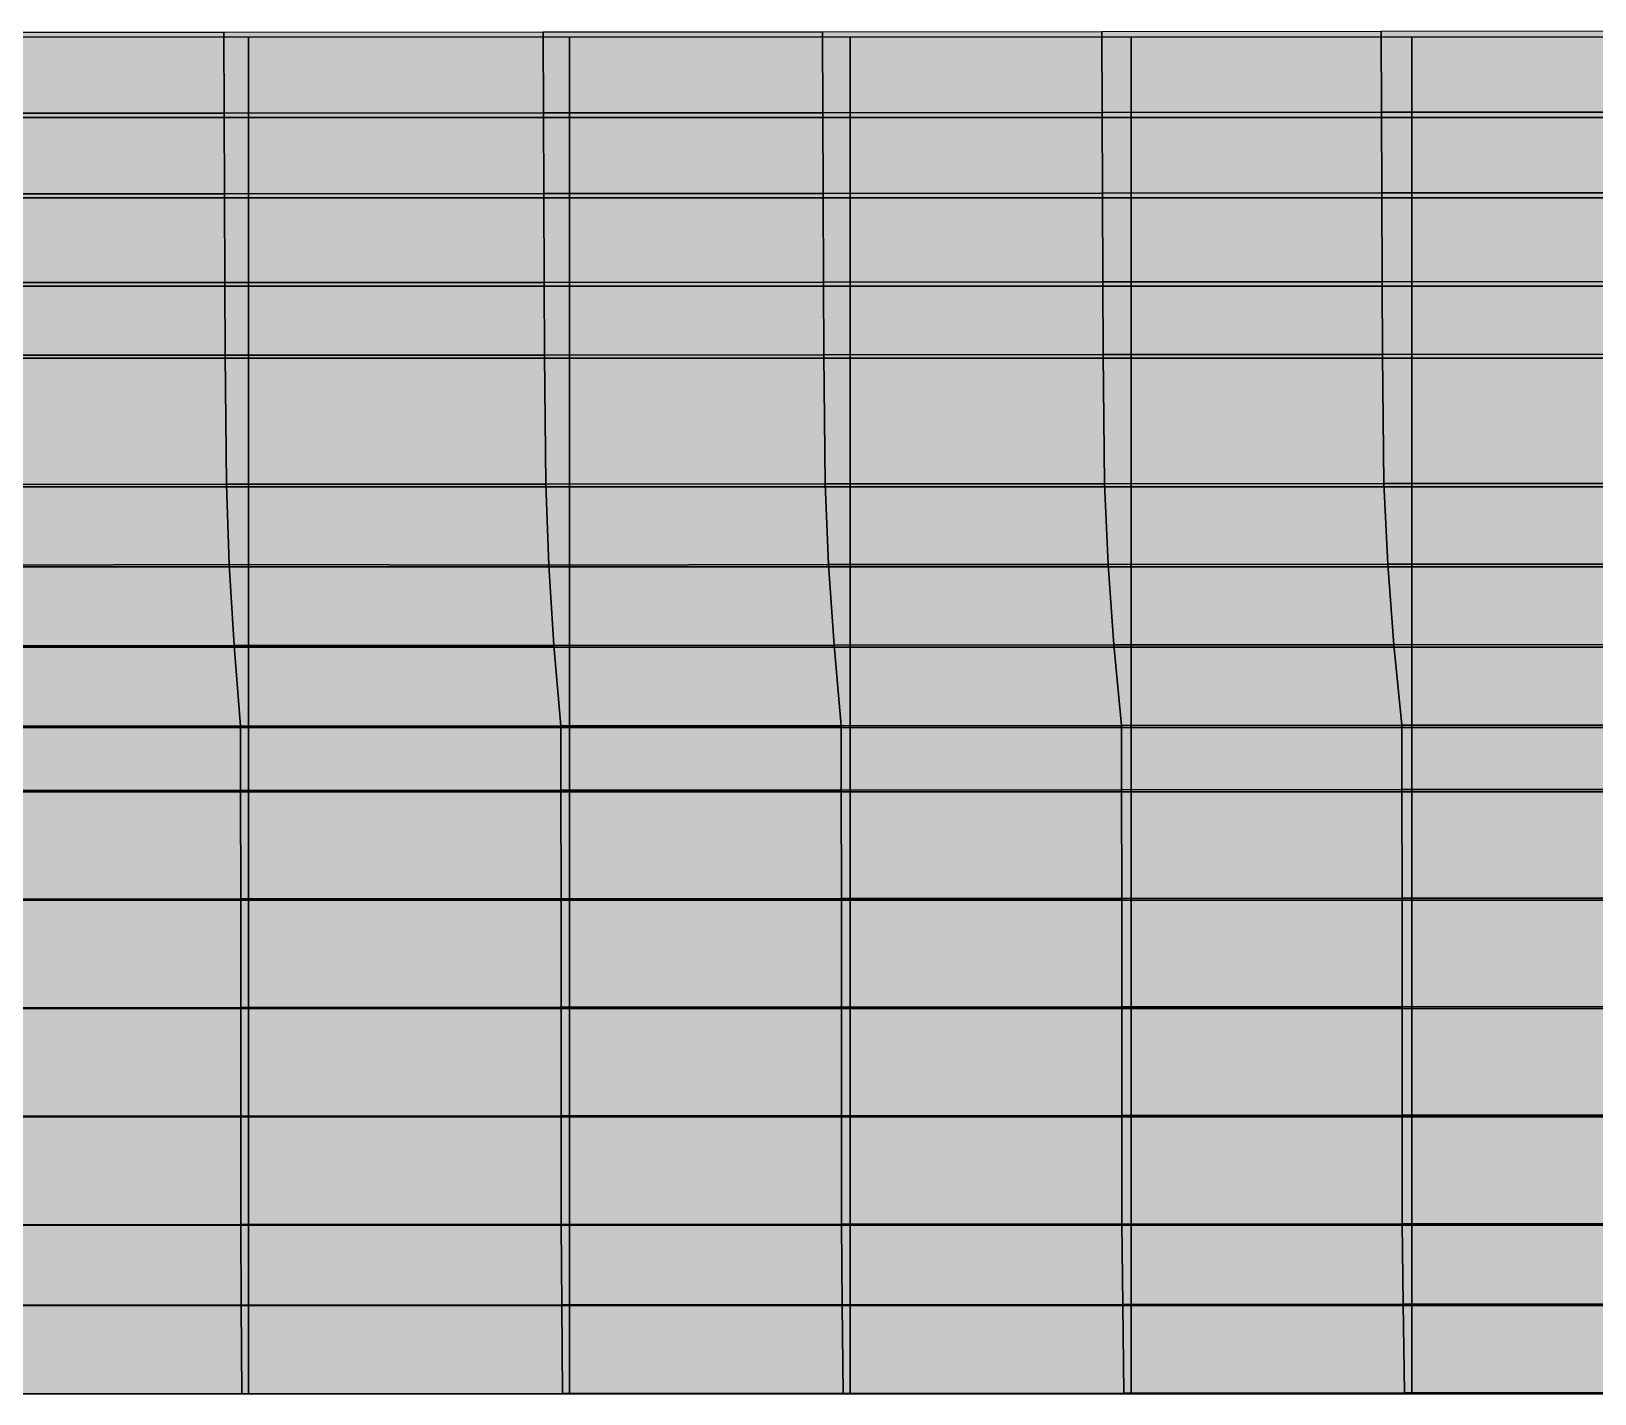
# Model space of a CAD drawing. Header units: inches. Extents: x -100 to 100, y -42 to 41.
# Drawn here: x -80.7 to -61.22, y -41.4 to -24.43 of the extents above; entities that cross this region are included whole.
import ezdxf

# ---------------------------------------------------------------- set-up
doc = ezdxf.new("R2010")
doc.units = ezdxf.units.IN
doc.header["$MEASUREMENT"] = 0
for name, color, linetype in [('Mesh-Ac1①', 7, 'Continuous'), ('Mesh-Acs', 7, 'Continuous'), ('Mesh-Ag1', 7, 'Continuous'), ('Mesh-Dc1', 7, 'Continuous'), ('Mesh-Dg1', 7, 'Continuous'), ('Mesh-Ds1', 7, 'Continuous'), ('Undeformed Mesh-Ac1①', 7, 'Continuous'), ('Undeformed Mesh-Acs', 7, 'Continuous'), ('Undeformed Mesh-Ag1', 7, 'Continuous'), ('Undeformed Mesh-Dc1', 7, 'Continuous'), ('Undeformed Mesh-Dg1', 7, 'Continuous'), ('Undeformed Mesh-Ds1', 7, 'Continuous')]:
    doc.layers.add(name, color=color, linetype=linetype)

msp = doc.modelspace()

# ---------------------------------------------------------------- linework, layer by layer
at = {"color": 7, "true_color": 0xffffff, "transparency": 33554687}
for points in [[(-78.3044, -24.43988), (-82.2817, -24.43906), (-82.2795, -25.44452)], [(-78.3044, -24.43988), (-82.2795, -25.44452), (-78.3019, -25.44568)], [(-74.3261, -24.43823), (-78.3044, -24.43988), (-78.3019, -25.44568)], [(-74.3261, -24.43823), (-78.3019, -25.44568), (-74.3238, -25.44335)], [(-70.845, -24.43531), (-74.3261, -24.43823), (-74.3238, -25.44335)], [(-70.845, -24.43531), (-74.3238, -25.44335), (-70.8418, -25.44071)], [(-67.3631, -24.43219), (-70.845, -24.43531), (-70.8418, -25.44071)], [(-67.3631, -24.43219), (-70.8418, -25.44071), (-67.3608, -25.43739)], [(-63.8831, -24.42899), (-67.3631, -24.43219), (-67.3608, -25.43739)], [(-63.8831, -24.42899), (-67.3608, -25.43739), (-63.8796, -25.43487)], [(-60.4032, -24.4258), (-63.8831, -24.42899), (-63.8796, -25.43487)], [(-60.4032, -24.4258), (-63.8796, -25.43487), (-60.4008, -25.43171)], [(-82.2795, -25.44452), (-82.2753, -26.45047), (-78.2984, -26.45111)], [(-82.2795, -25.44452), (-78.2984, -26.45111), (-78.3019, -25.44568)], [(-78.2984, -26.45111), (-74.3238, -25.44335), (-78.3019, -25.44568)], [(-78.2984, -26.45111), (-74.3199, -26.44876), (-74.3238, -25.44335)], [(-74.3199, -26.44876), (-70.8418, -25.44071), (-74.3238, -25.44335)], [(-74.3199, -26.44876), (-70.8387, -26.44581), (-70.8418, -25.44071)], [(-70.8387, -26.44581), (-67.3608, -25.43739), (-70.8418, -25.44071)], [(-70.8387, -26.44581), (-67.3569, -26.44291), (-67.3608, -25.43739)], [(-67.3569, -26.44291), (-63.8796, -25.43487), (-67.3608, -25.43739)], [(-67.3569, -26.44291), (-63.8767, -26.44039), (-63.8796, -25.43487)], [(-63.8767, -26.44039), (-60.4008, -25.43171), (-63.8796, -25.43487)], [(-63.8767, -26.44039), (-60.3965, -26.4379), (-60.4008, -25.43171)], [(-82.2753, -26.45047), (-82.2698, -27.55725), (-78.293, -27.55705)], [(-82.2753, -26.45047), (-78.293, -27.55705), (-78.2984, -26.45111)], [(-78.2984, -26.45111), (-74.3145, -27.55461), (-74.3199, -26.44876)], [(-78.2984, -26.45111), (-78.293, -27.55705), (-74.3145, -27.55461)], [(-74.3145, -27.55461), (-70.8387, -26.44581), (-74.3199, -26.44876)], [(-74.3145, -27.55461), (-70.8331, -27.55171), (-70.8387, -26.44581)], [(-70.8331, -27.55171), (-67.3569, -26.44291), (-70.8387, -26.44581)], [(-70.8331, -27.55171), (-67.3524, -27.54882), (-67.3569, -26.44291)], [(-67.3524, -27.54882), (-63.8767, -26.44039), (-67.3569, -26.44291)], [(-67.3524, -27.54882), (-63.8715, -27.54672), (-63.8767, -26.44039)], [(-63.8715, -27.54672), (-60.3965, -26.4379), (-63.8767, -26.44039)], [(-63.8715, -27.54672), (-60.3919, -27.5442), (-60.3965, -26.4379)], [(-82.2698, -27.55725), (-78.2868, -28.46168), (-78.293, -27.55705)], [(-82.2698, -27.55725), (-82.2641, -28.46295), (-78.2868, -28.46168)], [(-78.293, -27.55705), (-74.3082, -28.45963), (-74.3145, -27.55461)], [(-78.293, -27.55705), (-78.2868, -28.46168), (-74.3082, -28.45963)], [(-74.3082, -28.45963), (-70.8331, -27.55171), (-74.3145, -27.55461)], [(-74.3082, -28.45963), (-70.8274, -28.45641), (-70.8331, -27.55171)], [(-70.8274, -28.45641), (-67.3524, -27.54882), (-70.8331, -27.55171)], [(-70.8274, -28.45641), (-67.3463, -28.45395), (-67.3524, -27.54882)], [(-67.3463, -28.45395), (-63.8715, -27.54672), (-67.3524, -27.54882)], [(-67.3463, -28.45395), (-63.8662, -28.45161), (-63.8715, -27.54672)], [(-63.8662, -28.45161), (-60.3919, -27.5442), (-63.8715, -27.54672)], [(-63.8662, -28.45161), (-60.3858, -28.44959), (-60.3919, -27.5442)], [(-82.2641, -28.46295), (-78.2704, -30.07024), (-78.2868, -28.46168)], [(-82.2641, -28.46295), (-82.2476, -30.07256), (-78.2704, -30.07024)], [(-74.3082, -28.45963), (-78.2868, -28.46168), (-78.2704, -30.07024)], [(-74.3082, -28.45963), (-78.2704, -30.07024), (-74.2919, -30.06822)], [(-70.8274, -28.45641), (-74.3082, -28.45963), (-74.2919, -30.06822)], [(-70.8274, -28.45641), (-74.2919, -30.06822), (-70.8108, -30.06524)], [(-67.3463, -28.45395), (-70.8274, -28.45641), (-70.8108, -30.06524)], [(-67.3463, -28.45395), (-70.8108, -30.06524), (-67.3304, -30.06274)], [(-63.8662, -28.45161), (-67.3463, -28.45395), (-67.3304, -30.06274)], [(-63.8662, -28.45161), (-67.3304, -30.06274), (-63.85, -30.06085)], [(-60.3858, -28.44959), (-63.8662, -28.45161), (-63.85, -30.06085)], [(-60.3858, -28.44959), (-63.85, -30.06085), (-60.3703, -30.05858)], [(-82.2476, -30.07256), (-78.2408, -31.07088), (-78.2704, -30.07024)], [(-82.2476, -30.07256), (-82.2231, -31.08201), (-78.2408, -31.07088)], [(-78.2408, -31.07088), (-74.2919, -30.06822), (-78.2704, -30.07024)], [(-78.2408, -31.07088), (-74.2555, -31.07663), (-74.2919, -30.06822)], [(-74.2555, -31.07663), (-70.8108, -30.06524), (-74.2919, -30.06822)], [(-74.2555, -31.07663), (-70.7728, -31.0672), (-70.8108, -30.06524)], [(-70.7728, -31.0672), (-67.3304, -30.06274), (-70.8108, -30.06524)], [(-70.7728, -31.0672), (-67.2869, -31.0704), (-67.3304, -30.06274)], [(-67.2869, -31.0704), (-63.85, -30.06085), (-67.3304, -30.06274)], [(-67.2869, -31.0704), (-63.8029, -31.06331), (-63.85, -30.06085)], [(-63.8029, -31.06331), (-60.3703, -30.05858), (-63.85, -30.06085)], [(-63.8029, -31.06331), (-60.3161, -31.0657), (-60.3703, -30.05858)], [(-78.2408, -31.07088), (-82.2231, -31.08201), (-82.1639, -32.08229)], [(-78.2408, -31.07088), (-82.1639, -32.08229), (-78.1756, -32.07793)], [(-74.2555, -31.07663), (-78.2408, -31.07088), (-78.1756, -32.07793)], [(-74.2555, -31.07663), (-78.1756, -32.07793), (-74.1915, -32.07723)], [(-70.7728, -31.0672), (-74.2555, -31.07663), (-74.1915, -32.07723)], [(-70.7728, -31.0672), (-74.1915, -32.07723), (-70.7008, -32.07416)], [(-67.2869, -31.0704), (-70.7728, -31.0672), (-70.7008, -32.07416)], [(-67.2869, -31.0704), (-70.7008, -32.07416), (-67.2144, -32.07133)], [(-63.8029, -31.06331), (-67.2869, -31.0704), (-67.2144, -32.07133)], [(-63.8029, -31.06331), (-67.2144, -32.07133), (-63.7248, -32.06988)], [(-60.3161, -31.0657), (-63.8029, -31.06331), (-63.7248, -32.06988)], [(-60.3161, -31.0657), (-63.7248, -32.06988), (-60.2369, -32.06636)], [(-82.1639, -32.08229), (-78.09652, -33.08203), (-78.1756, -32.07793)], [(-82.1639, -32.08229), (-82.08764, -33.08331), (-78.09652, -33.08203)], [(-78.1756, -32.07793), (-74.1042, -33.07902), (-74.1915, -32.07723)], [(-78.1756, -32.07793), (-78.09652, -33.08203), (-74.1042, -33.07902)], [(-74.1915, -32.07723), (-70.6115, -33.07707), (-70.7008, -32.07416)], [(-74.1915, -32.07723), (-74.1042, -33.07902), (-70.6115, -33.07707)], [(-70.7008, -32.07416), (-67.1181, -33.07421), (-67.2144, -32.07133)], [(-70.7008, -32.07416), (-70.6115, -33.07707), (-67.1181, -33.07421)], [(-67.2144, -32.07133), (-63.6252, -33.07197), (-63.7248, -32.06988)], [(-67.2144, -32.07133), (-67.1181, -33.07421), (-63.6252, -33.07197)], [(-63.6252, -33.07197), (-60.2369, -32.06636), (-63.7248, -32.06988)], [(-63.6252, -33.07197), (-60.1318, -33.06963), (-60.2369, -32.06636)], [(-82.08764, -33.08331), (-82.08786, -33.88547), (-78.09608, -33.88329)], [(-82.08764, -33.08331), (-78.09608, -33.88329), (-78.09652, -33.08203)], [(-78.09652, -33.08203), (-74.1041, -33.88088), (-74.1042, -33.07902)], [(-78.09652, -33.08203), (-78.09608, -33.88329), (-74.1041, -33.88088)], [(-74.1041, -33.88088), (-70.6115, -33.07707), (-74.1042, -33.07902)], [(-74.1041, -33.88088), (-70.611, -33.87846), (-70.6115, -33.07707)], [(-70.611, -33.87846), (-67.1181, -33.07421), (-70.6115, -33.07707)], [(-70.611, -33.87846), (-67.1179, -33.87592), (-67.1181, -33.07421)], [(-67.1179, -33.87592), (-63.6252, -33.07197), (-67.1181, -33.07421)], [(-67.1179, -33.87592), (-63.6248, -33.87344), (-63.6252, -33.07197)], [(-63.6248, -33.87344), (-60.1318, -33.06963), (-63.6252, -33.07197)], [(-63.6248, -33.87344), (-60.1317, -33.87126), (-60.1318, -33.06963)], [(-82.08786, -33.88547), (-78.09545, -35.23597), (-78.09608, -33.88329)], [(-82.08786, -33.88547), (-82.08742, -35.2382), (-78.09545, -35.23597)], [(-78.09608, -33.88329), (-74.1034, -35.2335), (-74.1041, -33.88088)], [(-78.09608, -33.88329), (-78.09545, -35.23597), (-74.1034, -35.2335)], [(-74.1034, -35.2335), (-70.611, -33.87846), (-74.1041, -33.88088)], [(-74.1034, -35.2335), (-70.6102, -35.23107), (-70.611, -33.87846)], [(-70.6102, -35.23107), (-67.1179, -33.87592), (-70.611, -33.87846)], [(-70.6102, -35.23107), (-67.1171, -35.22856), (-67.1179, -33.87592)], [(-67.1179, -33.87592), (-63.624, -35.22608), (-63.6248, -33.87344)], [(-67.1179, -33.87592), (-67.1171, -35.22856), (-63.624, -35.22608)], [(-63.624, -35.22608), (-60.1317, -33.87126), (-63.6248, -33.87344)], [(-63.624, -35.22608), (-60.1311, -35.22396), (-60.1317, -33.87126)], [(-82.08742, -35.2382), (-78.09491, -36.58864), (-78.09545, -35.23597)], [(-82.08742, -35.2382), (-82.08695, -36.590849), (-78.09491, -36.58864)], [(-78.09545, -35.23597), (-74.1027, -36.58605), (-74.1034, -35.2335)], [(-78.09545, -35.23597), (-78.09491, -36.58864), (-74.1027, -36.58605)], [(-74.1027, -36.58605), (-70.6102, -35.23107), (-74.1034, -35.2335)], [(-74.1027, -36.58605), (-70.6094, -36.58369), (-70.6102, -35.23107)], [(-70.6094, -36.58369), (-67.1171, -35.22856), (-70.6102, -35.23107)], [(-70.6094, -36.58369), (-67.1162, -36.58116), (-67.1171, -35.22856)], [(-67.1162, -36.58116), (-63.624, -35.22608), (-67.1171, -35.22856)], [(-67.1162, -36.58116), (-63.6232, -36.57877), (-63.624, -35.22608)], [(-63.6232, -36.57877), (-60.1311, -35.22396), (-63.624, -35.22608)], [(-63.6232, -36.57877), (-60.1304, -36.57672), (-60.1311, -35.22396)], [(-82.08695, -36.590849), (-78.09434, -37.941195), (-78.09491, -36.58864)], [(-82.08695, -36.590849), (-82.08655, -37.943538), (-78.09434, -37.941195)], [(-78.09434, -37.941195), (-74.1027, -36.58605), (-78.09491, -36.58864)], [(-78.09434, -37.941195), (-74.102, -37.93863), (-74.1027, -36.58605)], [(-74.102, -37.93863), (-70.6094, -36.58369), (-74.1027, -36.58605)], [(-74.102, -37.93863), (-70.6087, -37.93622), (-70.6094, -36.58369)], [(-70.6087, -37.93622), (-67.1162, -36.58116), (-70.6094, -36.58369)], [(-70.6087, -37.93622), (-67.1154, -37.93378), (-67.1162, -36.58116)], [(-67.1154, -37.93378), (-63.6232, -36.57877), (-67.1162, -36.58116)], [(-67.1154, -37.93378), (-63.6224, -37.93146), (-63.6232, -36.57877)], [(-63.6224, -37.93146), (-60.1304, -36.57672), (-63.6232, -36.57877)], [(-63.6224, -37.93146), (-60.1298, -37.92958), (-60.1304, -36.57672)], [(-82.08655, -37.943538), (-78.09373, -39.29376), (-78.09434, -37.941195)], [(-82.08655, -37.943538), (-82.08613, -39.296093), (-78.09373, -39.29376)], [(-78.09434, -37.941195), (-74.1013, -39.291123), (-74.102, -37.93863)], [(-78.09434, -37.941195), (-78.09373, -39.29376), (-74.1013, -39.291123)], [(-70.6087, -37.93622), (-74.102, -37.93863), (-74.1013, -39.291123)], [(-70.6087, -37.93622), (-74.1013, -39.291123), (-70.6079, -39.28875)], [(-67.1154, -37.93378), (-70.6087, -37.93622), (-70.6079, -39.28875)], [(-67.1154, -37.93378), (-70.6079, -39.28875), (-67.1146, -39.28637)], [(-63.6224, -37.93146), (-67.1154, -37.93378), (-67.1146, -39.28637)], [(-63.6224, -37.93146), (-67.1146, -39.28637), (-63.6216, -39.28421)], [(-60.1298, -37.92958), (-63.6224, -37.93146), (-63.6216, -39.28421)], [(-60.1298, -37.92958), (-63.6216, -39.28421), (-60.1292, -39.2825)], [(-82.08613, -39.296093), (-78.08806, -40.295928), (-78.09373, -39.29376)], [(-82.08613, -39.296093), (-82.0812, -40.297528), (-78.08806, -40.295928)], [(-78.09373, -39.29376), (-74.09425, -40.292387), (-74.1013, -39.291123)], [(-78.09373, -39.29376), (-78.08806, -40.295928), (-74.09425, -40.292387)], [(-70.6079, -39.28875), (-74.1013, -39.291123), (-74.09425, -40.292387)], [(-70.6079, -39.28875), (-74.09425, -40.292387), (-70.59887, -40.290666)], [(-70.6079, -39.28875), (-67.1039, -40.28779), (-67.1146, -39.28637)], [(-70.6079, -39.28875), (-70.59887, -40.290666), (-67.1039, -40.28779)], [(-67.1146, -39.28637), (-63.6081, -40.28598), (-63.6216, -39.28421)], [(-67.1146, -39.28637), (-67.1039, -40.28779), (-63.6081, -40.28598)], [(-60.1292, -39.2825), (-63.6216, -39.28421), (-63.6081, -40.28598)], [(-60.1292, -39.2825), (-63.6081, -40.28598), (-60.1127, -40.2842)], [(-82.0812, -40.297528), (-78.08298, -41.396733), (-78.08806, -40.295928)], [(-82.0812, -40.297528), (-82.07792, -41.399987), (-78.08298, -41.396733)], [(-78.08806, -40.295928), (-74.08625, -41.394172), (-74.09425, -40.292387)], [(-78.08806, -40.295928), (-78.08298, -41.396733), (-74.08625, -41.394172)], [(-74.08625, -41.394172), (-70.59887, -40.290666), (-74.09425, -40.292387)], [(-74.08625, -41.394172), (-70.58976, -41.391423), (-70.59887, -40.290666)], [(-70.58976, -41.391423), (-67.1039, -40.28779), (-70.59887, -40.290666)], [(-70.58976, -41.391423), (-67.09069, -41.38889), (-67.1039, -40.28779)], [(-67.09069, -41.38889), (-63.6081, -40.28598), (-67.1039, -40.28779)], [(-67.09069, -41.38889), (-63.59234, -41.38671), (-63.6081, -40.28598)], [(-63.59234, -41.38671), (-60.1127, -40.2842), (-63.6081, -40.28598)], [(-63.59234, -41.38671), (-60.0922, -41.38487), (-60.1127, -40.2842)]]:
    msp.add_solid(points, dxfattribs=at)
at = {"layer": 'Mesh-Ac1①', "color": 18, "true_color": 0x000000, "transparency": 33554559}
for p, q in [((-78.3044, -24.43988), (-82.2817, -24.43906)), ((-74.3261, -24.43823), (-78.3044, -24.43988)), ((-78.3019, -25.44568), (-78.3044, -24.43988)), ((-78.3044, -24.43988), (-78.3019, -25.44568)), ((-70.845, -24.43531), (-74.3261, -24.43823)), ((-74.3238, -25.44335), (-74.3261, -24.43823)), ((-74.3261, -24.43823), (-74.3238, -25.44335)), ((-67.3631, -24.43219), (-70.845, -24.43531)), ((-70.8418, -25.44071), (-70.845, -24.43531)), ((-70.845, -24.43531), (-70.8418, -25.44071)), ((-63.8831, -24.42899), (-67.3631, -24.43219)), ((-67.3608, -25.43739), (-67.3631, -24.43219)), ((-67.3631, -24.43219), (-67.3608, -25.43739)), ((-60.4032, -24.4258), (-63.8831, -24.42899)), ((-63.8796, -25.43487), (-63.8831, -24.42899)), ((-63.8831, -24.42899), (-63.8796, -25.43487)), ((-78.3019, -25.44568), (-82.2795, -25.44452)), ((-82.2795, -25.44452), (-78.3019, -25.44568)), ((-74.3238, -25.44335), (-78.3019, -25.44568)), ((-78.3019, -25.44568), (-74.3238, -25.44335)), ((-78.2984, -26.45111), (-78.3019, -25.44568)), ((-78.3019, -25.44568), (-78.2984, -26.45111)), ((-74.3238, -25.44335), (-70.8418, -25.44071)), ((-70.8418, -25.44071), (-74.3238, -25.44335)), ((-74.3199, -26.44876), (-74.3238, -25.44335)), ((-74.3238, -25.44335), (-74.3199, -26.44876)), ((-67.3608, -25.43739), (-70.8418, -25.44071)), ((-70.8418, -25.44071), (-67.3608, -25.43739)), ((-70.8387, -26.44581), (-70.8418, -25.44071)), ((-70.8418, -25.44071), (-70.8387, -26.44581)), ((-63.8796, -25.43487), (-67.3608, -25.43739)), ((-67.3608, -25.43739), (-63.8796, -25.43487)), ((-67.3569, -26.44291), (-67.3608, -25.43739)), ((-67.3608, -25.43739), (-67.3569, -26.44291)), ((-60.4008, -25.43171), (-63.8796, -25.43487)), ((-63.8796, -25.43487), (-60.4008, -25.43171)), ((-63.8767, -26.44039), (-63.8796, -25.43487)), ((-63.8796, -25.43487), (-63.8767, -26.44039)), ((-78.2984, -26.45111), (-82.2753, -26.45047)), ((-82.2753, -26.45047), (-78.2984, -26.45111)), ((-74.3199, -26.44876), (-78.2984, -26.45111)), ((-78.2984, -26.45111), (-74.3199, -26.44876)), ((-78.293, -27.55705), (-78.2984, -26.45111)), ((-78.2984, -26.45111), (-78.293, -27.55705)), ((-70.8387, -26.44581), (-74.3199, -26.44876)), ((-74.3199, -26.44876), (-70.8387, -26.44581)), ((-74.3145, -27.55461), (-74.3199, -26.44876)), ((-74.3199, -26.44876), (-74.3145, -27.55461)), ((-67.3569, -26.44291), (-70.8387, -26.44581)), ((-70.8387, -26.44581), (-67.3569, -26.44291)), ((-70.8331, -27.55171), (-70.8387, -26.44581)), ((-70.8387, -26.44581), (-70.8331, -27.55171)), ((-63.8767, -26.44039), (-67.3569, -26.44291)), ((-67.3569, -26.44291), (-63.8767, -26.44039)), ((-67.3524, -27.54882), (-67.3569, -26.44291)), ((-67.3569, -26.44291), (-67.3524, -27.54882)), ((-60.3965, -26.4379), (-63.8767, -26.44039)), ((-63.8767, -26.44039), (-60.3965, -26.4379)), ((-63.8715, -27.54672), (-63.8767, -26.44039)), ((-63.8767, -26.44039), (-63.8715, -27.54672)), ((-82.2698, -27.55725), (-78.293, -27.55705)), ((-78.293, -27.55705), (-82.2698, -27.55725)), ((-74.3145, -27.55461), (-78.293, -27.55705)), ((-78.293, -27.55705), (-74.3145, -27.55461)), ((-78.2868, -28.46168), (-78.293, -27.55705)), ((-78.293, -27.55705), (-78.2868, -28.46168)), ((-70.8331, -27.55171), (-74.3145, -27.55461)), ((-74.3145, -27.55461), (-70.8331, -27.55171)), ((-74.3082, -28.45963), (-74.3145, -27.55461)), ((-74.3145, -27.55461), (-74.3082, -28.45963)), ((-67.3524, -27.54882), (-70.8331, -27.55171)), ((-70.8331, -27.55171), (-67.3524, -27.54882)), ((-70.8274, -28.45641), (-70.8331, -27.55171)), ((-70.8331, -27.55171), (-70.8274, -28.45641)), ((-63.8715, -27.54672), (-67.3524, -27.54882)), ((-67.3524, -27.54882), (-63.8715, -27.54672)), ((-67.3463, -28.45395), (-67.3524, -27.54882)), ((-67.3524, -27.54882), (-67.3463, -28.45395)), ((-60.3919, -27.5442), (-63.8715, -27.54672)), ((-63.8715, -27.54672), (-60.3919, -27.5442)), ((-63.8662, -28.45161), (-63.8715, -27.54672)), ((-63.8715, -27.54672), (-63.8662, -28.45161)), ((-78.2868, -28.46168), (-82.2641, -28.46295)), ((-82.2641, -28.46295), (-78.2868, -28.46168)), ((-74.3082, -28.45963), (-78.2868, -28.46168)), ((-78.2868, -28.46168), (-74.3082, -28.45963)), ((-78.2704, -30.07024), (-78.2868, -28.46168)), ((-78.2868, -28.46168), (-78.2704, -30.07024)), ((-70.8274, -28.45641), (-74.3082, -28.45963)), ((-74.3082, -28.45963), (-70.8274, -28.45641)), ((-74.2919, -30.06822), (-74.3082, -28.45963)), ((-74.3082, -28.45963), (-74.2919, -30.06822)), ((-67.3463, -28.45395), (-70.8274, -28.45641)), ((-70.8274, -28.45641), (-67.3463, -28.45395)), ((-70.8108, -30.06524), (-70.8274, -28.45641)), ((-70.8274, -28.45641), (-70.8108, -30.06524)), ((-63.8662, -28.45161), (-67.3463, -28.45395)), ((-67.3463, -28.45395), (-63.8662, -28.45161)), ((-67.3304, -30.06274), (-67.3463, -28.45395)), ((-67.3463, -28.45395), (-67.3304, -30.06274)), ((-60.3858, -28.44959), (-63.8662, -28.45161)), ((-63.8662, -28.45161), (-60.3858, -28.44959)), ((-63.85, -30.06085), (-63.8662, -28.45161)), ((-63.8662, -28.45161), (-63.85, -30.06085)), ((-82.2476, -30.07256), (-78.2704, -30.07024)), ((-78.2704, -30.07024), (-74.2919, -30.06822)), ((-74.2919, -30.06822), (-70.8108, -30.06524)), ((-70.8108, -30.06524), (-67.3304, -30.06274)), ((-67.3304, -30.06274), (-63.85, -30.06085)), ((-63.85, -30.06085), (-60.3703, -30.05858))]:
    msp.add_line(p, q, dxfattribs=at)
at = {"layer": 'Mesh-Acs', "color": 18, "true_color": 0x000000, "transparency": 33554559}
for p, q in [((-78.2704, -30.07024), (-82.2476, -30.07256)), ((-74.2919, -30.06822), (-78.2704, -30.07024)), ((-78.2408, -31.07088), (-78.2704, -30.07024)), ((-78.2704, -30.07024), (-78.2408, -31.07088)), ((-70.8108, -30.06524), (-74.2919, -30.06822)), ((-74.2555, -31.07663), (-74.2919, -30.06822)), ((-74.2919, -30.06822), (-74.2555, -31.07663)), ((-67.3304, -30.06274), (-70.8108, -30.06524)), ((-70.7728, -31.0672), (-70.8108, -30.06524)), ((-70.8108, -30.06524), (-70.7728, -31.0672)), ((-63.85, -30.06085), (-67.3304, -30.06274)), ((-67.2869, -31.0704), (-67.3304, -30.06274)), ((-67.3304, -30.06274), (-67.2869, -31.0704)), ((-60.3703, -30.05858), (-63.85, -30.06085)), ((-63.8029, -31.06331), (-63.85, -30.06085)), ((-63.85, -30.06085), (-63.8029, -31.06331)), ((-78.2408, -31.07088), (-82.2231, -31.08201)), ((-82.2231, -31.08201), (-78.2408, -31.07088)), ((-78.1756, -32.07793), (-78.2408, -31.07088)), ((-74.2555, -31.07663), (-78.2408, -31.07088)), ((-78.2408, -31.07088), (-78.1756, -32.07793)), ((-78.2408, -31.07088), (-74.2555, -31.07663)), ((-70.7728, -31.0672), (-74.2555, -31.07663)), ((-74.2555, -31.07663), (-70.7728, -31.0672)), ((-74.1915, -32.07723), (-74.2555, -31.07663)), ((-74.2555, -31.07663), (-74.1915, -32.07723)), ((-70.7008, -32.07416), (-70.7728, -31.0672)), ((-67.2869, -31.0704), (-70.7728, -31.0672)), ((-70.7728, -31.0672), (-70.7008, -32.07416)), ((-70.7728, -31.0672), (-67.2869, -31.0704)), ((-63.8029, -31.06331), (-67.2869, -31.0704)), ((-67.2869, -31.0704), (-63.8029, -31.06331)), ((-67.2144, -32.07133), (-67.2869, -31.0704)), ((-67.2869, -31.0704), (-67.2144, -32.07133)), ((-63.7248, -32.06988), (-63.8029, -31.06331)), ((-63.8029, -31.06331), (-60.3161, -31.0657)), ((-60.3161, -31.0657), (-63.8029, -31.06331)), ((-63.8029, -31.06331), (-63.7248, -32.06988)), ((-78.1756, -32.07793), (-82.1639, -32.08229)), ((-82.1639, -32.08229), (-78.1756, -32.07793)), ((-74.1915, -32.07723), (-78.1756, -32.07793)), ((-78.1756, -32.07793), (-74.1915, -32.07723)), ((-78.09652, -33.08203), (-78.1756, -32.07793)), ((-78.1756, -32.07793), (-78.09652, -33.08203)), ((-70.7008, -32.07416), (-74.1915, -32.07723)), ((-74.1915, -32.07723), (-70.7008, -32.07416)), ((-74.1042, -33.07902), (-74.1915, -32.07723)), ((-74.1915, -32.07723), (-74.1042, -33.07902)), ((-67.2144, -32.07133), (-70.7008, -32.07416)), ((-70.7008, -32.07416), (-67.2144, -32.07133)), ((-70.6115, -33.07707), (-70.7008, -32.07416)), ((-70.7008, -32.07416), (-70.6115, -33.07707)), ((-63.7248, -32.06988), (-67.2144, -32.07133)), ((-67.2144, -32.07133), (-63.7248, -32.06988)), ((-67.1181, -33.07421), (-67.2144, -32.07133)), ((-67.2144, -32.07133), (-67.1181, -33.07421)), ((-60.2369, -32.06636), (-63.7248, -32.06988)), ((-63.7248, -32.06988), (-60.2369, -32.06636)), ((-63.6252, -33.07197), (-63.7248, -32.06988)), ((-63.7248, -32.06988), (-63.6252, -33.07197)), ((-82.08764, -33.08331), (-78.09652, -33.08203)), ((-78.09652, -33.08203), (-74.1042, -33.07902)), ((-74.1042, -33.07902), (-70.6115, -33.07707)), ((-70.6115, -33.07707), (-67.1181, -33.07421)), ((-67.1181, -33.07421), (-63.6252, -33.07197)), ((-63.6252, -33.07197), (-60.1318, -33.06963))]:
    msp.add_line(p, q, dxfattribs=at)
at = {"layer": 'Mesh-Ag1', "color": 18, "true_color": 0x000000, "transparency": 33554559}
for p, q in [((-78.09652, -33.08203), (-82.08764, -33.08331)), ((-74.1042, -33.07902), (-78.09652, -33.08203)), ((-78.09608, -33.88329), (-78.09652, -33.08203)), ((-78.09652, -33.08203), (-78.09608, -33.88329)), ((-70.6115, -33.07707), (-74.1042, -33.07902)), ((-74.1041, -33.88088), (-74.1042, -33.07902)), ((-74.1042, -33.07902), (-74.1041, -33.88088)), ((-67.1181, -33.07421), (-70.6115, -33.07707)), ((-70.611, -33.87846), (-70.6115, -33.07707)), ((-70.6115, -33.07707), (-70.611, -33.87846)), ((-63.6252, -33.07197), (-67.1181, -33.07421)), ((-67.1179, -33.87592), (-67.1181, -33.07421)), ((-67.1181, -33.07421), (-67.1179, -33.87592)), ((-60.1318, -33.06963), (-63.6252, -33.07197)), ((-63.6248, -33.87344), (-63.6252, -33.07197)), ((-63.6252, -33.07197), (-63.6248, -33.87344)), ((-82.08786, -33.88547), (-78.09608, -33.88329)), ((-78.09608, -33.88329), (-74.1041, -33.88088)), ((-74.1041, -33.88088), (-70.611, -33.87846)), ((-70.611, -33.87846), (-67.1179, -33.87592)), ((-67.1179, -33.87592), (-63.6248, -33.87344)), ((-63.6248, -33.87344), (-60.1317, -33.87126))]:
    msp.add_line(p, q, dxfattribs=at)
at = {"layer": 'Mesh-Dc1', "color": 18, "true_color": 0x000000, "transparency": 33554559}
for p, q in [((-78.09608, -33.88329), (-82.08786, -33.88547)), ((-74.1041, -33.88088), (-78.09608, -33.88329)), ((-78.09545, -35.23597), (-78.09608, -33.88329)), ((-78.09608, -33.88329), (-78.09545, -35.23597)), ((-70.611, -33.87846), (-74.1041, -33.88088)), ((-74.1034, -35.2335), (-74.1041, -33.88088)), ((-74.1041, -33.88088), (-74.1034, -35.2335)), ((-67.1179, -33.87592), (-70.611, -33.87846)), ((-70.6102, -35.23107), (-70.611, -33.87846)), ((-70.611, -33.87846), (-70.6102, -35.23107)), ((-63.6248, -33.87344), (-67.1179, -33.87592)), ((-67.1171, -35.22856), (-67.1179, -33.87592)), ((-67.1179, -33.87592), (-67.1171, -35.22856)), ((-60.1317, -33.87126), (-63.6248, -33.87344)), ((-63.624, -35.22608), (-63.6248, -33.87344)), ((-63.6248, -33.87344), (-63.624, -35.22608)), ((-78.09545, -35.23597), (-82.08742, -35.2382)), ((-82.08742, -35.2382), (-78.09545, -35.23597)), ((-78.09545, -35.23597), (-74.1034, -35.2335)), ((-74.1034, -35.2335), (-78.09545, -35.23597)), ((-78.09491, -36.58864), (-78.09545, -35.23597)), ((-78.09545, -35.23597), (-78.09491, -36.58864)), ((-70.6102, -35.23107), (-74.1034, -35.2335)), ((-74.1034, -35.2335), (-70.6102, -35.23107)), ((-74.1027, -36.58605), (-74.1034, -35.2335)), ((-74.1034, -35.2335), (-74.1027, -36.58605)), ((-67.1171, -35.22856), (-70.6102, -35.23107)), ((-70.6102, -35.23107), (-67.1171, -35.22856)), ((-70.6094, -36.58369), (-70.6102, -35.23107)), ((-70.6102, -35.23107), (-70.6094, -36.58369)), ((-63.624, -35.22608), (-67.1171, -35.22856)), ((-67.1171, -35.22856), (-63.624, -35.22608)), ((-67.1162, -36.58116), (-67.1171, -35.22856)), ((-67.1171, -35.22856), (-67.1162, -36.58116)), ((-60.1311, -35.22396), (-63.624, -35.22608)), ((-63.624, -35.22608), (-60.1311, -35.22396)), ((-63.6232, -36.57877), (-63.624, -35.22608)), ((-63.624, -35.22608), (-63.6232, -36.57877)), ((-78.09491, -36.58864), (-82.08695, -36.590849)), ((-82.08695, -36.590849), (-78.09491, -36.58864)), ((-74.1027, -36.58605), (-78.09491, -36.58864)), ((-78.09491, -36.58864), (-74.1027, -36.58605)), ((-78.09434, -37.941195), (-78.09491, -36.58864)), ((-78.09491, -36.58864), (-78.09434, -37.941195)), ((-70.6094, -36.58369), (-74.1027, -36.58605)), ((-74.1027, -36.58605), (-70.6094, -36.58369)), ((-74.102, -37.93863), (-74.1027, -36.58605)), ((-74.1027, -36.58605), (-74.102, -37.93863)), ((-67.1162, -36.58116), (-70.6094, -36.58369)), ((-70.6094, -36.58369), (-67.1162, -36.58116)), ((-70.6087, -37.93622), (-70.6094, -36.58369)), ((-70.6094, -36.58369), (-70.6087, -37.93622)), ((-63.6232, -36.57877), (-67.1162, -36.58116)), ((-67.1162, -36.58116), (-63.6232, -36.57877)), ((-67.1154, -37.93378), (-67.1162, -36.58116)), ((-67.1162, -36.58116), (-67.1154, -37.93378)), ((-60.1304, -36.57672), (-63.6232, -36.57877)), ((-63.6232, -36.57877), (-60.1304, -36.57672)), ((-63.6224, -37.93146), (-63.6232, -36.57877)), ((-63.6232, -36.57877), (-63.6224, -37.93146)), ((-78.09434, -37.941195), (-82.08655, -37.943538)), ((-82.08655, -37.943538), (-78.09434, -37.941195)), ((-74.102, -37.93863), (-78.09434, -37.941195)), ((-78.09434, -37.941195), (-74.102, -37.93863)), ((-78.09373, -39.29376), (-78.09434, -37.941195)), ((-78.09434, -37.941195), (-78.09373, -39.29376)), ((-70.6087, -37.93622), (-74.102, -37.93863)), ((-74.102, -37.93863), (-70.6087, -37.93622)), ((-74.1013, -39.291123), (-74.102, -37.93863)), ((-74.102, -37.93863), (-74.1013, -39.291123)), ((-67.1154, -37.93378), (-70.6087, -37.93622)), ((-70.6087, -37.93622), (-67.1154, -37.93378)), ((-70.6079, -39.28875), (-70.6087, -37.93622)), ((-70.6087, -37.93622), (-70.6079, -39.28875)), ((-63.6224, -37.93146), (-67.1154, -37.93378)), ((-67.1154, -37.93378), (-63.6224, -37.93146)), ((-67.1146, -39.28637), (-67.1154, -37.93378)), ((-67.1154, -37.93378), (-67.1146, -39.28637)), ((-60.1298, -37.92958), (-63.6224, -37.93146)), ((-63.6224, -37.93146), (-60.1298, -37.92958)), ((-63.6216, -39.28421), (-63.6224, -37.93146)), ((-63.6224, -37.93146), (-63.6216, -39.28421)), ((-82.08613, -39.296093), (-78.09373, -39.29376)), ((-78.09373, -39.29376), (-74.1013, -39.291123)), ((-74.1013, -39.291123), (-70.6079, -39.28875)), ((-70.6079, -39.28875), (-67.1146, -39.28637)), ((-67.1146, -39.28637), (-63.6216, -39.28421)), ((-63.6216, -39.28421), (-60.1292, -39.2825))]:
    msp.add_line(p, q, dxfattribs=at)
at = {"layer": 'Mesh-Dg1', "color": 18, "true_color": 0x000000, "transparency": 33554559}
for p, q in [((-78.08806, -40.295928), (-82.0812, -40.297528)), ((-74.09425, -40.292387), (-78.08806, -40.295928)), ((-78.08298, -41.396733), (-78.08806, -40.295928)), ((-78.08806, -40.295928), (-78.08298, -41.396733)), ((-70.59887, -40.290666), (-74.09425, -40.292387)), ((-74.08625, -41.394172), (-74.09425, -40.292387)), ((-74.09425, -40.292387), (-74.08625, -41.394172)), ((-67.1039, -40.28779), (-70.59887, -40.290666)), ((-70.58976, -41.391423), (-70.59887, -40.290666)), ((-70.59887, -40.290666), (-70.58976, -41.391423)), ((-63.6081, -40.28598), (-67.1039, -40.28779)), ((-67.09069, -41.38889), (-67.1039, -40.28779)), ((-67.1039, -40.28779), (-67.09069, -41.38889)), ((-60.1127, -40.2842), (-63.6081, -40.28598)), ((-63.59234, -41.38671), (-63.6081, -40.28598)), ((-63.6081, -40.28598), (-63.59234, -41.38671)), ((-82.07792, -41.399987), (-78.08298, -41.396733)), ((-78.08298, -41.396733), (-74.08625, -41.394172)), ((-74.08625, -41.394172), (-70.58976, -41.391423)), ((-70.58976, -41.391423), (-67.09069, -41.38889)), ((-67.09069, -41.38889), (-63.59234, -41.38671)), ((-63.59234, -41.38671), (-60.0922, -41.38487))]:
    msp.add_line(p, q, dxfattribs=at)
at = {"layer": 'Mesh-Ds1', "color": 18, "true_color": 0x000000, "transparency": 33554559}
for p, q in [((-78.09373, -39.29376), (-82.08613, -39.296093)), ((-74.1013, -39.291123), (-78.09373, -39.29376)), ((-78.08806, -40.295928), (-78.09373, -39.29376)), ((-78.09373, -39.29376), (-78.08806, -40.295928)), ((-70.6079, -39.28875), (-74.1013, -39.291123)), ((-74.09425, -40.292387), (-74.1013, -39.291123)), ((-74.1013, -39.291123), (-74.09425, -40.292387)), ((-67.1146, -39.28637), (-70.6079, -39.28875)), ((-70.59887, -40.290666), (-70.6079, -39.28875)), ((-70.6079, -39.28875), (-70.59887, -40.290666)), ((-63.6216, -39.28421), (-67.1146, -39.28637)), ((-67.1039, -40.28779), (-67.1146, -39.28637)), ((-67.1146, -39.28637), (-67.1039, -40.28779)), ((-60.1292, -39.2825), (-63.6216, -39.28421)), ((-63.6081, -40.28598), (-63.6216, -39.28421)), ((-63.6216, -39.28421), (-63.6081, -40.28598)), ((-82.0812, -40.297528), (-78.08806, -40.295928)), ((-78.08806, -40.295928), (-74.09425, -40.292387)), ((-74.09425, -40.292387), (-70.59887, -40.290666)), ((-70.59887, -40.290666), (-67.1039, -40.28779)), ((-67.1039, -40.28779), (-63.6081, -40.28598)), ((-63.6081, -40.28598), (-60.1127, -40.2842))]:
    msp.add_line(p, q, dxfattribs=at)
at = {"layer": 'Undeformed Mesh-Ac1①', "color": 1, "true_color": 0xff0000, "transparency": 33554687}
for p, q in [((-78, -24.5), (-82, -24.5)), ((-78, -25.5), (-78, -24.5)), ((-74, -24.5), (-78, -24.5)), ((-78, -24.5), (-78, -25.5)), ((-74, -25.5), (-74, -24.5)), ((-70.5, -24.5), (-74, -24.5)), ((-74, -24.5), (-74, -25.5)), ((-70.5, -25.5), (-70.5, -24.5)), ((-67, -24.5), (-70.5, -24.5)), ((-70.5, -24.5), (-70.5, -25.5)), ((-67, -25.5), (-67, -24.5)), ((-63.5, -24.5), (-67, -24.5)), ((-67, -24.5), (-67, -25.5)), ((-63.5, -25.5), (-63.5, -24.5)), ((-60, -24.5), (-63.5, -24.5)), ((-63.5, -24.5), (-63.5, -25.5)), ((-78, -25.5), (-82, -25.5)), ((-82, -25.5), (-78, -25.5)), ((-78, -26.5), (-78, -25.5)), ((-74, -25.5), (-78, -25.5)), ((-78, -25.5), (-78, -26.5)), ((-78, -25.5), (-74, -25.5)), ((-74, -26.5), (-74, -25.5)), ((-74, -25.5), (-70.5, -25.5)), ((-70.5, -25.5), (-74, -25.5)), ((-74, -25.5), (-74, -26.5)), ((-70.5, -26.5), (-70.5, -25.5)), ((-67, -25.5), (-70.5, -25.5)), ((-70.5, -25.5), (-70.5, -26.5)), ((-70.5, -25.5), (-67, -25.5)), ((-67, -26.5), (-67, -25.5)), ((-63.5, -25.5), (-67, -25.5)), ((-67, -25.5), (-67, -26.5)), ((-67, -25.5), (-63.5, -25.5)), ((-63.5, -26.5), (-63.5, -25.5)), ((-60, -25.5), (-63.5, -25.5)), ((-63.5, -25.5), (-63.5, -26.5)), ((-63.5, -25.5), (-60, -25.5)), ((-78, -26.5), (-82, -26.5)), ((-82, -26.5), (-78, -26.5)), ((-78, -27.6), (-78, -26.5)), ((-78, -26.5), (-78, -27.6)), ((-74, -26.5), (-78, -26.5)), ((-78, -26.5), (-74, -26.5)), ((-74, -27.6), (-74, -26.5)), ((-70.5, -26.5), (-74, -26.5)), ((-74, -26.5), (-74, -27.6)), ((-74, -26.5), (-70.5, -26.5)), ((-70.5, -27.6), (-70.5, -26.5)), ((-67, -26.5), (-70.5, -26.5)), ((-70.5, -26.5), (-70.5, -27.6)), ((-70.5, -26.5), (-67, -26.5)), ((-67, -27.6), (-67, -26.5)), ((-63.5, -26.5), (-67, -26.5)), ((-67, -26.5), (-67, -27.6)), ((-67, -26.5), (-63.5, -26.5)), ((-63.5, -27.6), (-63.5, -26.5)), ((-60, -26.5), (-63.5, -26.5)), ((-63.5, -26.5), (-63.5, -27.6)), ((-63.5, -26.5), (-60, -26.5)), ((-82, -27.6), (-78, -27.6)), ((-78, -27.6), (-82, -27.6)), ((-78, -28.5), (-78, -27.6)), ((-78, -27.6), (-78, -28.5)), ((-74, -27.6), (-78, -27.6)), ((-78, -27.6), (-74, -27.6)), ((-74, -28.5), (-74, -27.6)), ((-70.5, -27.6), (-74, -27.6)), ((-74, -27.6), (-74, -28.5)), ((-74, -27.6), (-70.5, -27.6)), ((-70.5, -28.5), (-70.5, -27.6)), ((-67, -27.6), (-70.5, -27.6)), ((-70.5, -27.6), (-70.5, -28.5)), ((-70.5, -27.6), (-67, -27.6)), ((-67, -28.5), (-67, -27.6)), ((-63.5, -27.6), (-67, -27.6)), ((-67, -27.6), (-67, -28.5)), ((-67, -27.6), (-63.5, -27.6)), ((-63.5, -28.5), (-63.5, -27.6)), ((-60, -27.6), (-63.5, -27.6)), ((-63.5, -27.6), (-63.5, -28.5)), ((-63.5, -27.6), (-60, -27.6)), ((-78, -28.5), (-82, -28.5)), ((-82, -28.5), (-78, -28.5)), ((-78, -30.1), (-78, -28.5)), ((-74, -28.5), (-78, -28.5)), ((-78, -28.5), (-78, -30.1)), ((-78, -28.5), (-74, -28.5)), ((-74, -30.1), (-74, -28.5)), ((-70.5, -28.5), (-74, -28.5)), ((-74, -28.5), (-74, -30.1)), ((-74, -28.5), (-70.5, -28.5)), ((-70.5, -30.1), (-70.5, -28.5)), ((-67, -28.5), (-70.5, -28.5)), ((-70.5, -28.5), (-70.5, -30.1)), ((-70.5, -28.5), (-67, -28.5)), ((-67, -30.1), (-67, -28.5)), ((-63.5, -28.5), (-67, -28.5)), ((-67, -28.5), (-67, -30.1)), ((-67, -28.5), (-63.5, -28.5)), ((-63.5, -30.1), (-63.5, -28.5)), ((-60, -28.5), (-63.5, -28.5)), ((-63.5, -28.5), (-63.5, -30.1)), ((-63.5, -28.5), (-60, -28.5)), ((-82, -30.1), (-78, -30.1)), ((-78, -30.1), (-74, -30.1)), ((-74, -30.1), (-70.5, -30.1)), ((-70.5, -30.1), (-67, -30.1)), ((-67, -30.1), (-63.5, -30.1)), ((-63.5, -30.1), (-60, -30.1))]:
    msp.add_line(p, q, dxfattribs=at)
at = {"layer": 'Undeformed Mesh-Acs', "color": 1, "true_color": 0xff0000, "transparency": 33554687}
for p, q in [((-78, -30.1), (-82, -30.1)), ((-78, -31.1), (-78, -30.1)), ((-74, -30.1), (-78, -30.1)), ((-78, -30.1), (-78, -31.1)), ((-74, -31.1), (-74, -30.1)), ((-70.5, -30.1), (-74, -30.1)), ((-74, -30.1), (-74, -31.1)), ((-70.5, -31.1), (-70.5, -30.1)), ((-67, -30.1), (-70.5, -30.1)), ((-70.5, -30.1), (-70.5, -31.1)), ((-67, -31.1), (-67, -30.1)), ((-63.5, -30.1), (-67, -30.1)), ((-67, -30.1), (-67, -31.1)), ((-63.5, -31.1), (-63.5, -30.1)), ((-60, -30.1), (-63.5, -30.1)), ((-63.5, -30.1), (-63.5, -31.1)), ((-78, -31.1), (-82, -31.1)), ((-82, -31.1), (-78, -31.1)), ((-78, -32.1), (-78, -31.1)), ((-74, -31.1), (-78, -31.1)), ((-78, -31.1), (-78, -32.1)), ((-78, -31.1), (-74, -31.1)), ((-74, -32.1), (-74, -31.1)), ((-70.5, -31.1), (-74, -31.1)), ((-74, -31.1), (-74, -32.1)), ((-74, -31.1), (-70.5, -31.1)), ((-70.5, -32.1), (-70.5, -31.1)), ((-67, -31.1), (-70.5, -31.1)), ((-70.5, -31.1), (-70.5, -32.1)), ((-70.5, -31.1), (-67, -31.1)), ((-67, -32.1), (-67, -31.1)), ((-63.5, -31.1), (-67, -31.1)), ((-67, -31.1), (-67, -32.1)), ((-67, -31.1), (-63.5, -31.1)), ((-63.5, -32.1), (-63.5, -31.1)), ((-63.5, -31.1), (-60, -31.1)), ((-60, -31.1), (-63.5, -31.1)), ((-63.5, -31.1), (-63.5, -32.1)), ((-78, -32.1), (-82, -32.1)), ((-82, -32.1), (-78, -32.1)), ((-78, -33.1), (-78, -32.1)), ((-78, -32.1), (-78, -33.1)), ((-74, -32.1), (-78, -32.1)), ((-78, -32.1), (-74, -32.1)), ((-74, -33.1), (-74, -32.1)), ((-74, -32.1), (-74, -33.1)), ((-70.5, -32.1), (-74, -32.1)), ((-74, -32.1), (-70.5, -32.1)), ((-70.5, -33.1), (-70.5, -32.1)), ((-70.5, -32.1), (-70.5, -33.1)), ((-67, -32.1), (-70.5, -32.1)), ((-70.5, -32.1), (-67, -32.1)), ((-67, -33.1), (-67, -32.1)), ((-67, -32.1), (-67, -33.1)), ((-63.5, -32.1), (-67, -32.1)), ((-67, -32.1), (-63.5, -32.1)), ((-63.5, -33.1), (-63.5, -32.1)), ((-60, -32.1), (-63.5, -32.1)), ((-63.5, -32.1), (-63.5, -33.1)), ((-63.5, -32.1), (-60, -32.1)), ((-82, -33.1), (-78, -33.1)), ((-78, -33.1), (-74, -33.1)), ((-74, -33.1), (-70.5, -33.1)), ((-70.5, -33.1), (-67, -33.1)), ((-67, -33.1), (-63.5, -33.1)), ((-63.5, -33.1), (-60, -33.1))]:
    msp.add_line(p, q, dxfattribs=at)
at = {"layer": 'Undeformed Mesh-Ag1', "color": 1, "true_color": 0xff0000, "transparency": 33554687}
for p, q in [((-78, -33.1), (-82, -33.1)), ((-78, -33.9), (-78, -33.1)), ((-78, -33.1), (-78, -33.9)), ((-74, -33.1), (-78, -33.1)), ((-74, -33.9), (-74, -33.1)), ((-70.5, -33.1), (-74, -33.1)), ((-74, -33.1), (-74, -33.9)), ((-70.5, -33.9), (-70.5, -33.1)), ((-67, -33.1), (-70.5, -33.1)), ((-70.5, -33.1), (-70.5, -33.9)), ((-67, -33.9), (-67, -33.1)), ((-63.5, -33.1), (-67, -33.1)), ((-67, -33.1), (-67, -33.9)), ((-63.5, -33.9), (-63.5, -33.1)), ((-60, -33.1), (-63.5, -33.1)), ((-63.5, -33.1), (-63.5, -33.9)), ((-82, -33.9), (-78, -33.9)), ((-78, -33.9), (-74, -33.9)), ((-74, -33.9), (-70.5, -33.9)), ((-70.5, -33.9), (-67, -33.9)), ((-67, -33.9), (-63.5, -33.9)), ((-63.5, -33.9), (-60, -33.9))]:
    msp.add_line(p, q, dxfattribs=at)
at = {"layer": 'Undeformed Mesh-Dc1', "color": 1, "true_color": 0xff0000, "transparency": 33554687}
for p, q in [((-78, -33.9), (-82, -33.9)), ((-78, -35.25), (-78, -33.9)), ((-78, -33.9), (-78, -35.25)), ((-74, -33.9), (-78, -33.9)), ((-74, -35.25), (-74, -33.9)), ((-70.5, -33.9), (-74, -33.9)), ((-74, -33.9), (-74, -35.25)), ((-70.5, -35.25), (-70.5, -33.9)), ((-67, -33.9), (-70.5, -33.9)), ((-70.5, -33.9), (-70.5, -35.25)), ((-67, -35.25), (-67, -33.9)), ((-67, -33.9), (-67, -35.25)), ((-63.5, -33.9), (-67, -33.9)), ((-63.5, -35.25), (-63.5, -33.9)), ((-60, -33.9), (-63.5, -33.9)), ((-63.5, -33.9), (-63.5, -35.25)), ((-78, -35.25), (-82, -35.25)), ((-82, -35.25), (-78, -35.25)), ((-78, -36.6), (-78, -35.25)), ((-78, -35.25), (-74, -35.25)), ((-78, -35.25), (-78, -36.6)), ((-74, -35.25), (-78, -35.25)), ((-74, -36.6), (-74, -35.25)), ((-70.5, -35.25), (-74, -35.25)), ((-74, -35.25), (-74, -36.6)), ((-74, -35.25), (-70.5, -35.25)), ((-70.5, -36.6), (-70.5, -35.25)), ((-67, -35.25), (-70.5, -35.25)), ((-70.5, -35.25), (-70.5, -36.6)), ((-70.5, -35.25), (-67, -35.25)), ((-67, -36.6), (-67, -35.25)), ((-63.5, -35.25), (-67, -35.25)), ((-67, -35.25), (-67, -36.6)), ((-67, -35.25), (-63.5, -35.25)), ((-63.5, -36.6), (-63.5, -35.25)), ((-60, -35.25), (-63.5, -35.25)), ((-63.5, -35.25), (-63.5, -36.6)), ((-63.5, -35.25), (-60, -35.25)), ((-78, -36.6), (-82, -36.6)), ((-82, -36.6), (-78, -36.6)), ((-78, -37.95), (-78, -36.6)), ((-74, -36.6), (-78, -36.6)), ((-78, -36.6), (-78, -37.95)), ((-78, -36.6), (-74, -36.6)), ((-74, -37.95), (-74, -36.6)), ((-70.5, -36.6), (-74, -36.6)), ((-74, -36.6), (-74, -37.95)), ((-74, -36.6), (-70.5, -36.6)), ((-70.5, -37.95), (-70.5, -36.6)), ((-67, -36.6), (-70.5, -36.6)), ((-70.5, -36.6), (-70.5, -37.95)), ((-70.5, -36.6), (-67, -36.6)), ((-67, -37.95), (-67, -36.6)), ((-63.5, -36.6), (-67, -36.6)), ((-67, -36.6), (-67, -37.95)), ((-67, -36.6), (-63.5, -36.6)), ((-63.5, -37.95), (-63.5, -36.6)), ((-60, -36.6), (-63.5, -36.6)), ((-63.5, -36.6), (-63.5, -37.95)), ((-63.5, -36.6), (-60, -36.6)), ((-78, -37.95), (-82, -37.95)), ((-82, -37.95), (-78, -37.95)), ((-78, -39.3), (-78, -37.95)), ((-78, -37.95), (-78, -39.3)), ((-74, -37.95), (-78, -37.95)), ((-78, -37.95), (-74, -37.95)), ((-74, -39.3), (-74, -37.95)), ((-70.5, -37.95), (-74, -37.95)), ((-74, -37.95), (-74, -39.3)), ((-74, -37.95), (-70.5, -37.95)), ((-70.5, -39.3), (-70.5, -37.95)), ((-67, -37.95), (-70.5, -37.95)), ((-70.5, -37.95), (-70.5, -39.3)), ((-70.5, -37.95), (-67, -37.95)), ((-67, -39.3), (-67, -37.95)), ((-63.5, -37.95), (-67, -37.95)), ((-67, -37.95), (-67, -39.3)), ((-67, -37.95), (-63.5, -37.95)), ((-63.5, -39.3), (-63.5, -37.95)), ((-60, -37.95), (-63.5, -37.95)), ((-63.5, -37.95), (-63.5, -39.3)), ((-63.5, -37.95), (-60, -37.95)), ((-82, -39.3), (-78, -39.3)), ((-78, -39.3), (-74, -39.3)), ((-74, -39.3), (-70.5, -39.3)), ((-70.5, -39.3), (-67, -39.3)), ((-67, -39.3), (-63.5, -39.3)), ((-63.5, -39.3), (-60, -39.3))]:
    msp.add_line(p, q, dxfattribs=at)
at = {"layer": 'Undeformed Mesh-Dg1', "color": 1, "true_color": 0xff0000, "transparency": 33554687}
for p, q in [((-78, -40.3), (-82, -40.3)), ((-78, -41.4), (-78, -40.3)), ((-78, -40.3), (-78, -41.4)), ((-74, -40.3), (-78, -40.3)), ((-74, -41.4), (-74, -40.3)), ((-70.5, -40.3), (-74, -40.3)), ((-74, -40.3), (-74, -41.4)), ((-70.5, -41.4), (-70.5, -40.3)), ((-67, -40.3), (-70.5, -40.3)), ((-70.5, -40.3), (-70.5, -41.4)), ((-67, -41.4), (-67, -40.3)), ((-63.5, -40.3), (-67, -40.3)), ((-67, -40.3), (-67, -41.4)), ((-63.5, -41.4), (-63.5, -40.3)), ((-60, -40.3), (-63.5, -40.3)), ((-63.5, -40.3), (-63.5, -41.4)), ((-82, -41.4), (-78, -41.4)), ((-78, -41.4), (-74, -41.4)), ((-74, -41.4), (-70.5, -41.4)), ((-70.5, -41.4), (-67, -41.4)), ((-67, -41.4), (-63.5, -41.4)), ((-63.5, -41.4), (-60, -41.4))]:
    msp.add_line(p, q, dxfattribs=at)
at = {"layer": 'Undeformed Mesh-Ds1', "color": 1, "true_color": 0xff0000, "transparency": 33554687}
for p, q in [((-78, -39.3), (-82, -39.3)), ((-78, -40.3), (-78, -39.3)), ((-78, -39.3), (-78, -40.3)), ((-74, -39.3), (-78, -39.3)), ((-74, -40.3), (-74, -39.3)), ((-70.5, -39.3), (-74, -39.3)), ((-74, -39.3), (-74, -40.3)), ((-70.5, -40.3), (-70.5, -39.3)), ((-70.5, -39.3), (-70.5, -40.3)), ((-67, -39.3), (-70.5, -39.3)), ((-67, -40.3), (-67, -39.3)), ((-67, -39.3), (-67, -40.3)), ((-63.5, -39.3), (-67, -39.3)), ((-63.5, -40.3), (-63.5, -39.3)), ((-60, -39.3), (-63.5, -39.3)), ((-63.5, -39.3), (-63.5, -40.3)), ((-82, -40.3), (-78, -40.3)), ((-78, -40.3), (-74, -40.3)), ((-74, -40.3), (-70.5, -40.3)), ((-70.5, -40.3), (-67, -40.3)), ((-67, -40.3), (-63.5, -40.3)), ((-63.5, -40.3), (-60, -40.3))]:
    msp.add_line(p, q, dxfattribs=at)

doc.saveas('drawing.dxf')
